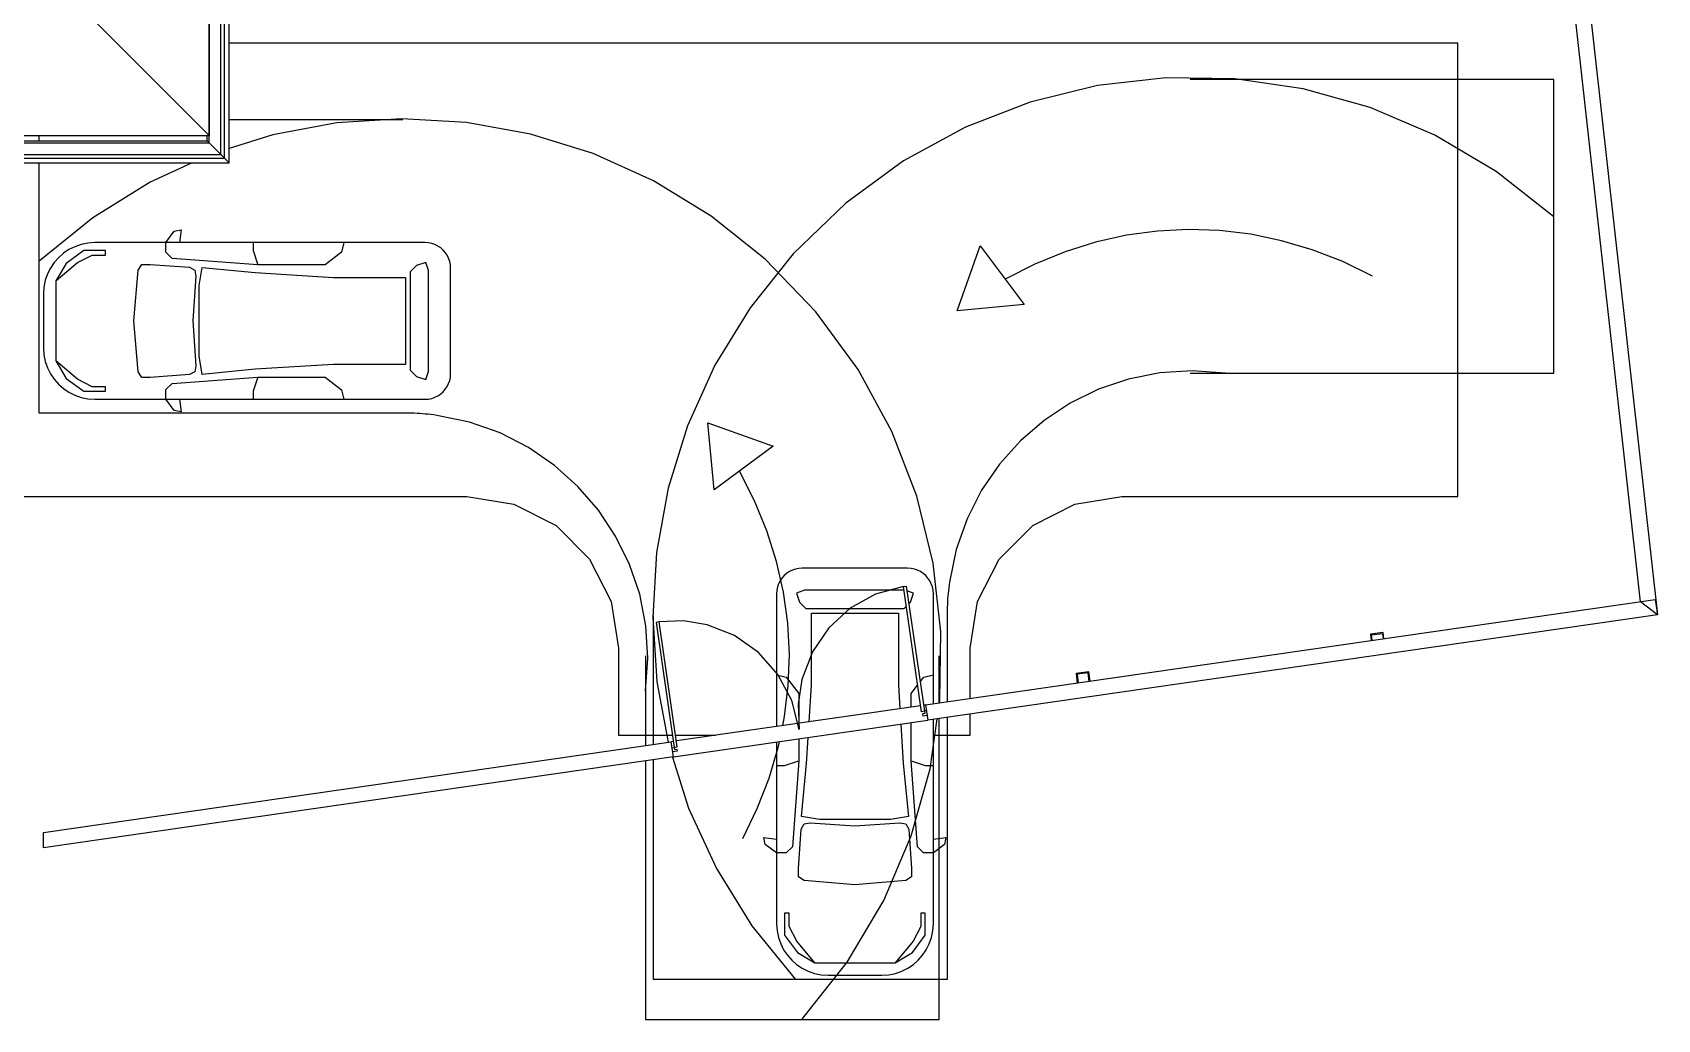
# Model space of a CAD drawing. Header units: metres. Extents: x -23 to 596, y -641 to 260.
# Drawn here: x 216.3 to 595.7, y -641 to -410.5 of the extents above; entities that cross this region are included whole.
import ezdxf

# ---------------------------------------------------------------- set-up
doc = ezdxf.new("R2010")
doc.units = ezdxf.units.M

msp = doc.modelspace()

# ---------------------------------------------------------------- linework, layer by layer
for p, q in [((538.28, -32.03), (595.72, -546.47)), ((591.76, -543.4), (535.03, -35.39)), ((257.54, -322.84), (257.54, -434.5)), ((257.54, -436.25), (257.54, -352.42)), ((260.24, -438.95), (260.24, -352.42)), ((261.1, -439.81), (261.1, -352.42)), ((262.23, -440.94), (262.23, -352.42)), ((221.19, -398.15), (257.54, -434.5)), ((549.08, -412.99), (262.23, -412.99)), ((549.08, -518.87), (549.08, -412.99)), ((480.93, -421.09), (464.94, -422.88)), ((497, -421.33), (480.93, -421.09)), ((464.94, -422.88), (449.27, -426.71)), ((571.48, -421.48), (486.57, -421.48)), ((512.97, -423.63), (497, -421.33)), ((528.62, -427.99), (512.97, -423.63)), ((571.48, -490.03), (571.48, -421.48)), ((449.27, -426.71), (434.13, -432.57)), ((543.72, -434.43), (528.62, -427.99)), ((262.23, -430.8), (302.76, -430.8)), ((287.38, -431.56), (272.44, -434.36)), ((302.5, -430.6), (287.38, -431.56)), ((317.62, -431.47), (302.5, -430.6)), ((332.58, -434.18), (317.62, -431.47)), ((178.68, -434.5), (257.54, -434.5)), ((179.04, -435.81), (257.1, -435.81)), ((179.48, -436.25), (257.54, -436.25)), ((217.85, -435.81), (217.85, -434.5)), ((257.1, -435.81), (257.1, -434.5)), ((257.1, -435.81), (257.54, -436.25)), ((257.54, -436.25), (257.1, -435.81)), ((257.54, -436.25), (260.24, -438.95)), ((260.24, -438.95), (257.54, -436.25)), ((272.44, -434.36), (262.23, -437.6)), ((347.2, -438.73), (332.58, -434.18)), ((434.13, -432.57), (419.71, -440.43)), ((558.08, -442.95), (543.72, -434.43)), ((182.18, -438.95), (260.24, -438.95)), ((183.04, -439.81), (261.1, -439.81)), ((261.1, -439.81), (260.24, -438.95)), ((261.1, -439.81), (262.23, -440.94)), ((262.23, -440.94), (261.1, -439.81)), ((361.31, -445.12), (347.2, -438.73)), ((184.17, -440.94), (262.23, -440.94)), ((217.85, -499.35), (217.85, -440.94)), ((253.6, -440.94), (243.76, -445.46)), ((419.71, -440.43), (406.24, -450.3)), ((571.48, -453.56), (558.08, -442.95)), ((243.76, -445.46), (230.38, -453.77)), ((374.75, -453.35), (361.31, -445.12)), ((406.24, -450.3), (393.93, -462.16)), ((230.38, -453.77), (217.85, -463.91)), ((387.34, -463.42), (374.75, -453.35)), ((247.44, -459.54), (249.37, -456.89)), ((249.37, -456.89), (251.05, -456.59)), ((251.05, -456.59), (250.61, -459.54)), ((471.72, -457.84), (464.52, -459.47)), ((478.95, -456.84), (471.72, -457.84)), ((486.22, -456.46), (478.95, -456.84)), ((493.49, -456.71), (486.22, -456.46)), ((500.74, -457.59), (493.49, -456.71)), ((507.96, -459.09), (500.74, -457.59)), ((515.13, -461.22), (507.96, -459.09)), ((223.52, -462.04), (222.37, -463.06)), ((224.79, -461.18), (223.52, -462.04)), ((228.26, -461.4), (224.18, -464.4)), ((226.18, -460.49), (224.79, -461.18)), ((227.66, -459.97), (226.18, -460.49)), ((226.8, -464.22), (230.23, -462.48)), ((229.22, -459.65), (227.66, -459.97)), ((233.32, -461.4), (228.26, -461.4)), ((230.85, -459.54), (229.22, -459.65)), ((230.23, -462.48), (233.32, -462.48)), ((307.94, -459.54), (230.85, -459.54)), ((233.32, -462.48), (233.32, -461.4)), ((247.44, -461.8), (247.44, -459.54)), ((248.88, -463.24), (247.44, -461.8)), ((267.84, -459.54), (267.84, -461.41)), ((267.84, -461.41), (268.93, -464.72)), ((288.47, -461.75), (284.63, -464.72)), ((288.99, -459.54), (288.47, -461.75)), ((308.76, -459.6), (307.94, -459.54)), ((309.54, -459.76), (308.76, -459.6)), ((310.28, -460.01), (309.54, -459.76)), ((310.97, -460.36), (310.28, -460.01)), ((311.61, -460.79), (310.97, -460.36)), ((312.19, -461.3), (311.61, -460.79)), ((312.69, -461.88), (312.19, -461.3)), ((313.12, -462.51), (312.69, -461.88)), ((313.47, -463.21), (313.12, -462.51)), ((393.93, -462.16), (383.86, -474.75)), ((432.17, -475.5), (437.61, -460.26)), ((437.61, -460.26), (447.81, -474.01)), ((457.4, -461.72), (450.36, -464.6)), ((464.52, -459.47), (457.4, -461.72)), ((522.22, -463.97), (515.13, -461.22)), ((220.49, -465.49), (219.79, -466.87)), ((221.35, -464.21), (220.49, -465.49)), ((222.37, -463.06), (221.35, -464.21)), ((221.73, -468.49), (226.8, -464.22)), ((224.18, -464.4), (221.73, -468.49)), ((239.98, -477.83), (240.97, -465.96)), ((240.97, -465.96), (241.81, -464.62)), ((241.81, -464.62), (243.76, -464.62)), ((243.76, -464.62), (252.99, -465.29)), ((268.93, -464.72), (248.88, -463.24)), ((252.99, -465.29), (254.22, -465.95)), ((254.22, -465.95), (254.44, -467.37)), ((255.25, -469.58), (255.94, -465.32)), ((255.94, -465.32), (268.27, -466.55)), ((268.27, -466.55), (286.61, -467.69)), ((284.63, -464.72), (268.93, -464.72)), ((306, -464.87), (304.51, -466.36)), ((304.51, -466.36), (304.51, -489.3)), ((308.13, -464.15), (306, -464.87)), ((308.77, -466.02), (308.13, -464.15)), ((308.77, -489.64), (308.77, -466.02)), ((313.73, -463.95), (313.47, -463.21)), ((313.89, -464.73), (313.73, -463.95)), ((313.94, -465.54), (313.89, -464.73)), ((313.94, -490.12), (313.94, -465.54)), ((399.2, -475.73), (387.34, -463.42)), ((450.36, -464.6), (443.42, -468.1)), ((529.21, -467.35), (522.22, -463.97)), ((218.96, -469.91), (218.85, -471.54)), ((219.28, -468.35), (218.96, -469.91)), ((219.79, -466.87), (219.28, -468.35)), ((221.73, -468.49), (221.73, -487.18)), ((254.44, -467.37), (253.74, -477.83)), ((255.25, -486.09), (255.25, -469.58)), ((286.61, -467.69), (303.39, -467.69)), ((303.39, -467.69), (303.39, -487.97)), ((218.85, -471.54), (218.85, -484.12)), ((447.81, -474.01), (432.17, -475.5)), ((240.97, -489.71), (239.98, -477.83)), ((253.74, -477.83), (254.44, -488.3)), ((383.86, -474.75), (375.63, -488.18)), ((409.06, -489.2), (399.2, -475.73)), ((218.85, -484.12), (218.96, -485.75)), ((218.96, -485.75), (219.28, -487.31)), ((219.28, -487.31), (219.79, -488.8)), ((219.79, -488.8), (220.49, -490.18)), ((226.8, -491.45), (221.73, -487.18)), ((221.73, -487.18), (224.18, -491.26)), ((254.44, -488.3), (254.22, -489.71)), ((255.94, -490.35), (255.25, -486.09)), ((268.27, -489.12), (255.94, -490.35)), ((286.61, -487.97), (268.27, -489.12)), ((303.39, -487.97), (286.61, -487.97)), ((304.51, -489.3), (306, -490.8)), ((375.63, -488.18), (369.24, -502.3)), ((416.93, -503.62), (409.06, -489.2)), ((220.49, -490.18), (221.35, -491.46)), ((221.35, -491.46), (222.37, -492.61)), ((222.37, -492.61), (223.52, -493.62)), ((224.18, -491.26), (228.26, -494.26)), ((230.23, -493.19), (226.8, -491.45)), ((233.32, -493.19), (230.23, -493.19)), ((233.32, -494.26), (233.32, -493.19)), ((241.81, -491.05), (240.97, -489.71)), ((243.76, -491.05), (241.81, -491.05)), ((252.99, -490.38), (243.76, -491.05)), ((247.44, -493.87), (248.88, -492.43)), ((248.88, -492.43), (268.93, -490.95)), ((254.22, -489.71), (252.99, -490.38)), ((268.93, -490.95), (267.84, -494.26)), ((268.93, -490.95), (284.63, -490.95)), ((284.63, -490.95), (288.47, -493.91)), ((306, -490.8), (308.13, -491.52)), ((308.13, -491.52), (308.77, -489.64)), ((312.69, -493.79), (313.12, -493.15)), ((313.12, -493.15), (313.47, -492.46)), ((313.47, -492.46), (313.73, -491.72)), ((313.73, -491.72), (313.89, -490.94)), ((313.89, -490.94), (313.94, -490.12)), ((472.18, -491.43), (465.19, -493.8)), ((479.5, -489.97), (472.18, -491.43)), ((487.08, -489.48), (479.5, -489.97)), ((486.57, -490.03), (571.48, -490.03)), ((494.83, -490.03), (487.08, -489.48)), ((223.52, -493.62), (224.79, -494.49)), ((224.79, -494.49), (226.18, -495.18)), ((226.18, -495.18), (227.66, -495.7)), ((227.66, -495.7), (229.22, -496.02)), ((228.26, -494.26), (233.32, -494.26)), ((229.22, -496.02), (230.85, -496.12)), ((230.85, -496.12), (307.94, -496.12)), ((247.44, -496.12), (247.44, -493.87)), ((249.37, -498.77), (247.44, -496.12)), ((250.61, -496.12), (251.05, -499.07)), ((267.84, -494.26), (267.84, -496.12)), ((288.47, -493.91), (288.99, -496.12)), ((307.94, -496.12), (308.76, -496.07)), ((308.76, -496.07), (309.54, -495.91)), ((309.54, -495.91), (310.28, -495.65)), ((310.28, -495.65), (310.97, -495.31)), ((310.97, -495.31), (311.61, -494.88)), ((311.61, -494.88), (312.19, -494.37)), ((312.19, -494.37), (312.69, -493.79)), ((458.61, -497.04), (452.51, -501.07)), ((465.19, -493.8), (458.61, -497.04)), ((302.76, -499.35), (217.85, -499.35)), ((251.05, -499.07), (249.37, -498.77)), ((303.45, -499.35), (302.76, -499.35)), ((304.12, -499.36), (303.45, -499.35)), ((304.79, -499.38), (304.12, -499.36)), ((305.44, -499.4), (304.79, -499.38)), ((306.09, -499.43), (305.44, -499.4)), ((306.73, -499.47), (306.09, -499.43)), ((307.38, -499.52), (306.73, -499.47)), ((308.02, -499.58), (307.38, -499.52)), ((308.68, -499.64), (308.02, -499.58)), ((309.33, -499.71), (308.68, -499.64)), ((310, -499.8), (309.33, -499.71)), ((310.69, -499.89), (310, -499.8)), ((318.3, -501.47), (310.69, -499.89)), ((325.46, -503.99), (318.3, -501.47)), ((332.11, -507.38), (325.46, -503.99)), ((369.24, -502.3), (364.69, -516.92)), ((373.99, -501.66), (389.24, -507.1)), ((375.48, -517.3), (373.99, -501.66)), ((422.78, -518.76), (416.93, -503.62)), ((452.51, -501.07), (446.98, -505.85)), ((338.19, -511.57), (332.11, -507.38)), ((389.24, -507.1), (375.48, -517.3)), ((446.98, -505.85), (442.08, -511.3)), ((343.65, -516.47), (338.19, -511.57)), ((442.08, -511.3), (437.89, -517.39)), ((384.9, -519.85), (381.39, -512.91)), ((184.17, -518.87), (317.73, -518.87)), ((317.73, -518.87), (328.67, -520.6)), ((348.43, -522), (343.65, -516.47)), ((364.69, -516.92), (361.98, -531.88)), ((426.61, -534.43), (422.78, -518.76)), ((437.89, -517.39), (434.5, -524.04)), ((459.71, -520.6), (470.64, -518.87)), ((470.64, -518.87), (549.08, -518.87)), ((328.67, -520.6), (338.54, -525.62)), ((352.46, -528.1), (348.43, -522)), ((387.77, -526.89), (384.9, -519.85)), ((449.84, -525.62), (459.71, -520.6)), ((338.54, -525.62), (346.37, -533.46)), ((390.03, -534.01), (387.77, -526.89)), ((434.5, -524.04), (431.98, -531.2)), ((442.01, -533.46), (449.84, -525.62)), ((355.69, -534.68), (352.46, -528.1)), ((346.37, -533.46), (351.39, -543.32)), ((358.07, -541.67), (355.69, -534.68)), ((361.98, -531.88), (361.11, -547)), ((391.65, -541.21), (390.03, -534.01)), ((428.41, -550.41), (426.61, -534.43)), ((431.98, -531.2), (430.4, -538.81)), ((436.98, -543.32), (442.01, -533.46)), ((390.87, -538.52), (390.52, -539.22)), ((391.3, -537.89), (390.87, -538.52)), ((391.81, -537.31), (391.3, -537.89)), ((392.39, -536.8), (391.81, -537.31)), ((393.02, -536.37), (392.39, -536.8)), ((393.72, -536.02), (393.02, -536.37)), ((394.46, -535.77), (393.72, -536.02)), ((395.24, -535.61), (394.46, -535.77)), ((396.05, -535.55), (395.24, -535.61)), ((420.64, -535.55), (396.05, -535.55)), ((421.45, -535.61), (420.64, -535.55)), ((422.23, -535.77), (421.45, -535.61)), ((422.97, -536.02), (422.23, -535.77)), ((423.66, -536.37), (422.97, -536.02)), ((424.3, -536.8), (423.66, -536.37)), ((424.88, -537.31), (424.3, -536.8)), ((425.39, -537.89), (424.88, -537.31)), ((425.82, -538.52), (425.39, -537.89)), ((426.16, -539.22), (425.82, -538.52)), ((359.53, -549), (358.07, -541.67)), ((390.11, -540.74), (390.05, -541.55)), ((390.05, -541.55), (390.05, -572.54)), ((390.27, -539.96), (390.11, -540.74)), ((390.52, -539.22), (390.27, -539.96)), ((392.65, -548.44), (391.65, -541.21)), ((396.54, -540.73), (394.66, -541.37)), ((394.66, -541.37), (395.38, -543.49)), ((419.76, -540.73), (396.54, -540.73)), ((413.14, -541.65), (407.22, -544.9)), ((419.64, -539.89), (413.14, -541.65)), ((419.64, -539.89), (420.33, -539.79)), ((423.86, -569.09), (419.64, -539.89)), ((420.33, -539.79), (424.55, -568.99)), ((422.03, -541.37), (420.48, -540.84)), ((421.31, -543.49), (422.03, -541.37)), ((426.42, -539.96), (426.16, -539.22)), ((426.58, -540.74), (426.42, -539.96)), ((426.64, -541.55), (426.58, -540.74)), ((426.64, -567.25), (426.64, -541.55)), ((430.03, -542.12), (429.98, -542.76)), ((430.09, -541.47), (430.03, -542.12)), ((430.15, -540.82), (430.09, -541.47)), ((430.23, -540.16), (430.15, -540.82)), ((430.31, -539.49), (430.23, -540.16)), ((430.4, -538.81), (430.31, -539.49)), ((351.39, -543.32), (353.13, -554.26)), ((395.38, -543.49), (396.87, -544.99)), ((396.87, -544.99), (419.81, -544.99)), ((398.2, -546.1), (418.48, -546.1)), ((398.2, -562.88), (398.2, -546.1)), ((407.22, -544.9), (402.21, -549.48)), ((418.48, -546.1), (418.48, -562.88)), ((419.81, -544.99), (420.3, -544.5)), ((420.92, -543.88), (421.31, -543.49)), ((424.84, -567.51), (595.21, -542.9)), ((429.87, -545.37), (429.86, -546.05)), ((429.86, -546.05), (429.86, -546.74)), ((429.89, -544.71), (429.87, -545.37)), ((429.91, -544.05), (429.89, -544.71)), ((429.94, -543.41), (429.91, -544.05)), ((429.98, -542.76), (429.94, -543.41)), ((435.25, -554.26), (436.98, -543.32)), ((595.72, -546.47), (591.76, -543.4)), ((595.21, -542.9), (595.72, -546.47)), ((360.01, -556.57), (359.53, -549)), ((361.11, -547), (362.07, -562.12)), ((361.31, -576.69), (361.31, -546.74)), ((362.63, -548.13), (361.94, -548.23)), ((361.94, -548.23), (366.16, -577.43)), ((368.27, -547.89), (362.63, -548.13)), ((366.85, -577.33), (362.63, -548.13)), ((373.86, -548.77), (368.27, -547.89)), ((380.19, -551.28), (373.86, -548.77)), ((393.03, -555.71), (392.65, -548.44)), ((402.21, -549.48), (398.39, -555.13)), ((595.72, -546.47), (425.36, -571.08)), ((429.86, -546.74), (429.86, -566.79)), ((385.78, -555.23), (380.19, -551.28)), ((428.17, -566.5), (428.41, -550.41)), ((531.66, -550.56), (528.69, -550.96)), ((528.69, -550.96), (528.89, -552.49)), ((528.91, -551.13), (531.49, -550.79)), ((529.09, -552.46), (528.91, -551.13)), ((531.49, -550.79), (531.66, -552.08)), ((531.86, -552.06), (531.66, -550.56)), ((353.13, -554.26), (353.13, -574.6)), ((359.47, -556.06), (359.47, -576.96)), ((359.47, -564.32), (360.01, -556.57)), ((390.33, -560.4), (385.78, -555.23)), ((392.78, -562.98), (393.03, -555.71)), ((398.39, -555.13), (395.95, -561.54)), ((428.02, -567.06), (428.02, -556.06)), ((435.25, -566.01), (435.25, -554.26)), ((390.05, -560.5), (392.26, -561.02)), ((393.58, -566.51), (390.33, -560.4)), ((392.26, -561.02), (395.23, -564.86)), ((395.95, -561.54), (395.08, -567.34)), ((423.56, -562.14), (424.42, -561.02)), ((424.42, -561.02), (426.64, -560.5)), ((462.94, -559.76), (459.96, -560.15)), ((459.96, -560.15), (460.26, -562.4)), ((462.77, -559.98), (460.19, -560.33)), ((460.19, -560.33), (460.46, -562.37)), ((463.04, -562), (462.77, -559.98)), ((463.23, -561.97), (462.94, -559.76)), ((362.07, -562.12), (364.71, -576.2)), ((391.91, -570.23), (392.78, -562.98)), ((395.23, -564.86), (395.23, -571.79)), ((397.67, -571.44), (398.2, -562.88)), ((418.48, -562.88), (418.83, -568.38)), ((421.46, -564.86), (422.96, -562.91)), ((421.46, -568), (421.46, -564.86)), ((423.65, -567.69), (366.65, -575.92)), ((395.35, -573.21), (393.58, -566.51)), ((395.08, -567.34), (395.35, -573.21)), ((424.55, -568.99), (423.86, -569.09)), ((424.84, -567.51), (424.35, -567.59)), ((425.05, -568.92), (424.55, -568.99)), ((424.55, -568.99), (424.62, -569.49)), ((424.84, -567.51), (425.36, -571.08)), ((428.09, -567.05), (428.17, -566.5)), ((365.97, -579.65), (425.36, -571.08)), ((391.47, -572.34), (391.91, -570.23)), ((419.05, -571.99), (419.63, -581.22)), ((421.46, -580.56), (421.46, -571.64)), ((424.62, -569.49), (424.13, -569.56)), ((424.13, -569.56), (424.2, -570.05)), ((424.2, -570.05), (425.19, -569.91)), ((425.87, -582.46), (427.55, -570.76)), ((426.64, -618.64), (426.64, -570.89)), ((428.02, -640.97), (428.02, -570.69)), ((429.86, -570.43), (429.86, -631.65)), ((435.25, -574.6), (435.25, -569.65)), ((218.86, -597.27), (365.46, -576.09)), ((353.13, -574.6), (365.75, -574.6)), ((365.95, -576.02), (365.46, -576.09)), ((365.97, -579.65), (365.46, -576.09)), ((366.45, -574.6), (375.81, -574.6)), ((390.05, -576.18), (390.05, -618.64)), ((390.4, -577.45), (390.69, -576.09)), ((395.23, -575.43), (395.23, -580.56)), ((397.06, -581.22), (397.44, -575.11)), ((426.64, -574.6), (435.25, -574.6)), ((365.97, -579.65), (218.86, -600.9)), ((361.31, -631.65), (361.31, -580.33)), ((365.66, -577.5), (366.16, -577.43)), ((365.7, -579.69), (369.5, -591.65)), ((366.79, -578.34), (365.8, -578.49)), ((366.16, -577.43), (366.85, -577.33)), ((366.16, -577.43), (366.23, -577.92)), ((366.23, -577.92), (366.72, -577.85)), ((366.72, -577.85), (366.79, -578.34)), ((388.28, -584.62), (390.4, -577.45)), ((359.47, -580.6), (359.47, -640.97)), ((390.05, -581.65), (391.92, -581.65)), ((391.92, -581.65), (395.23, -580.56)), ((395.23, -580.56), (393.75, -600.62)), ((395.83, -593.56), (397.06, -581.22)), ((419.63, -581.22), (420.86, -593.56)), ((421.46, -580.56), (424.77, -581.65)), ((422.94, -600.62), (421.46, -580.56)), ((421.5, -598.1), (425.87, -582.46)), ((424.77, -581.65), (426.64, -581.65)), ((385.52, -591.71), (388.28, -584.62)), ((369.5, -591.65), (375.98, -605.73)), ((382.14, -598.7), (385.52, -591.71)), ((395.8, -596.51), (396.46, -595.27)), ((400.09, -594.25), (395.83, -593.56)), ((396.46, -595.27), (397.88, -595.05)), ((397.88, -595.05), (408.34, -595.75)), ((416.6, -594.25), (400.09, -594.25)), ((408.34, -595.75), (418.81, -595.05)), ((420.86, -593.56), (416.6, -594.25)), ((418.81, -595.05), (420.22, -595.27)), ((420.22, -595.27), (420.89, -596.51)), ((218.86, -600.9), (218.86, -597.27)), ((387.1, -598.45), (390.05, -598.89)), ((387.4, -600.12), (387.1, -598.45)), ((395.13, -605.73), (395.8, -596.51)), ((415.07, -613.21), (421.5, -598.1)), ((420.89, -596.51), (421.56, -605.73)), ((426.64, -598.89), (429.58, -598.45)), ((429.58, -598.45), (429.28, -600.12)), ((390.05, -602.06), (387.4, -600.12)), ((392.31, -602.06), (390.05, -602.06)), ((393.75, -600.62), (392.31, -602.06)), ((424.38, -602.06), (422.94, -600.62)), ((426.64, -602.06), (424.38, -602.06)), ((429.28, -600.12), (426.64, -602.06)), ((375.98, -605.73), (384.28, -619.12)), ((395.13, -607.68), (395.13, -605.73)), ((421.56, -605.73), (421.56, -607.68)), ((396.47, -608.53), (395.13, -607.68)), ((408.34, -609.52), (396.47, -608.53)), ((420.22, -608.53), (408.34, -609.52)), ((421.56, -607.68), (420.22, -608.53)), ((406.55, -627.57), (415.07, -613.21)), ((391.91, -616.17), (391.91, -621.24)), ((392.99, -616.17), (391.91, -616.17)), ((392.99, -619.27), (392.99, -616.17)), ((423.69, -616.17), (423.69, -619.27)), ((424.77, -616.17), (423.69, -616.17)), ((424.77, -621.24), (424.77, -616.17)), ((384.28, -619.12), (394.42, -631.65)), ((390.05, -618.64), (390.16, -620.27)), ((390.16, -620.27), (390.48, -621.84)), ((390.48, -621.84), (391, -623.32)), ((391.91, -621.24), (394.92, -625.32)), ((394.73, -622.69), (392.99, -619.27)), ((421.77, -625.32), (424.77, -621.24)), ((423.69, -619.27), (421.96, -622.69)), ((425.69, -623.32), (426.21, -621.84)), ((426.21, -621.84), (426.53, -620.27)), ((426.53, -620.27), (426.64, -618.64)), ((391, -623.32), (391.69, -624.7)), ((391.69, -624.7), (392.55, -625.98)), ((392.55, -625.98), (393.57, -627.13)), ((399, -627.76), (394.73, -622.69)), ((394.92, -625.32), (399, -627.76)), ((421.96, -622.69), (417.69, -627.76)), ((417.69, -627.76), (421.77, -625.32)), ((423.12, -627.13), (424.13, -625.98)), ((424.13, -625.98), (425, -624.7)), ((425, -624.7), (425.69, -623.32)), ((393.57, -627.13), (394.72, -628.14)), ((394.72, -628.14), (396, -629.01)), ((395.94, -640.97), (406.55, -627.57)), ((396, -629.01), (397.38, -629.7)), ((397.38, -629.7), (398.86, -630.22)), ((399, -627.76), (417.69, -627.76)), ((417.83, -630.22), (419.31, -629.7)), ((419.31, -629.7), (420.69, -629.01)), ((420.69, -629.01), (421.97, -628.14)), ((421.97, -628.14), (423.12, -627.13)), ((429.86, -631.65), (361.31, -631.65)), ((398.86, -630.22), (400.42, -630.54)), ((400.42, -630.54), (402.05, -630.64)), ((402.05, -630.64), (414.64, -630.64)), ((414.64, -630.64), (416.26, -630.54)), ((416.26, -630.54), (417.83, -630.22)), ((359.47, -640.97), (428.02, -640.97))]:
    msp.add_line(p, q)

doc.saveas('drawing.dxf')
